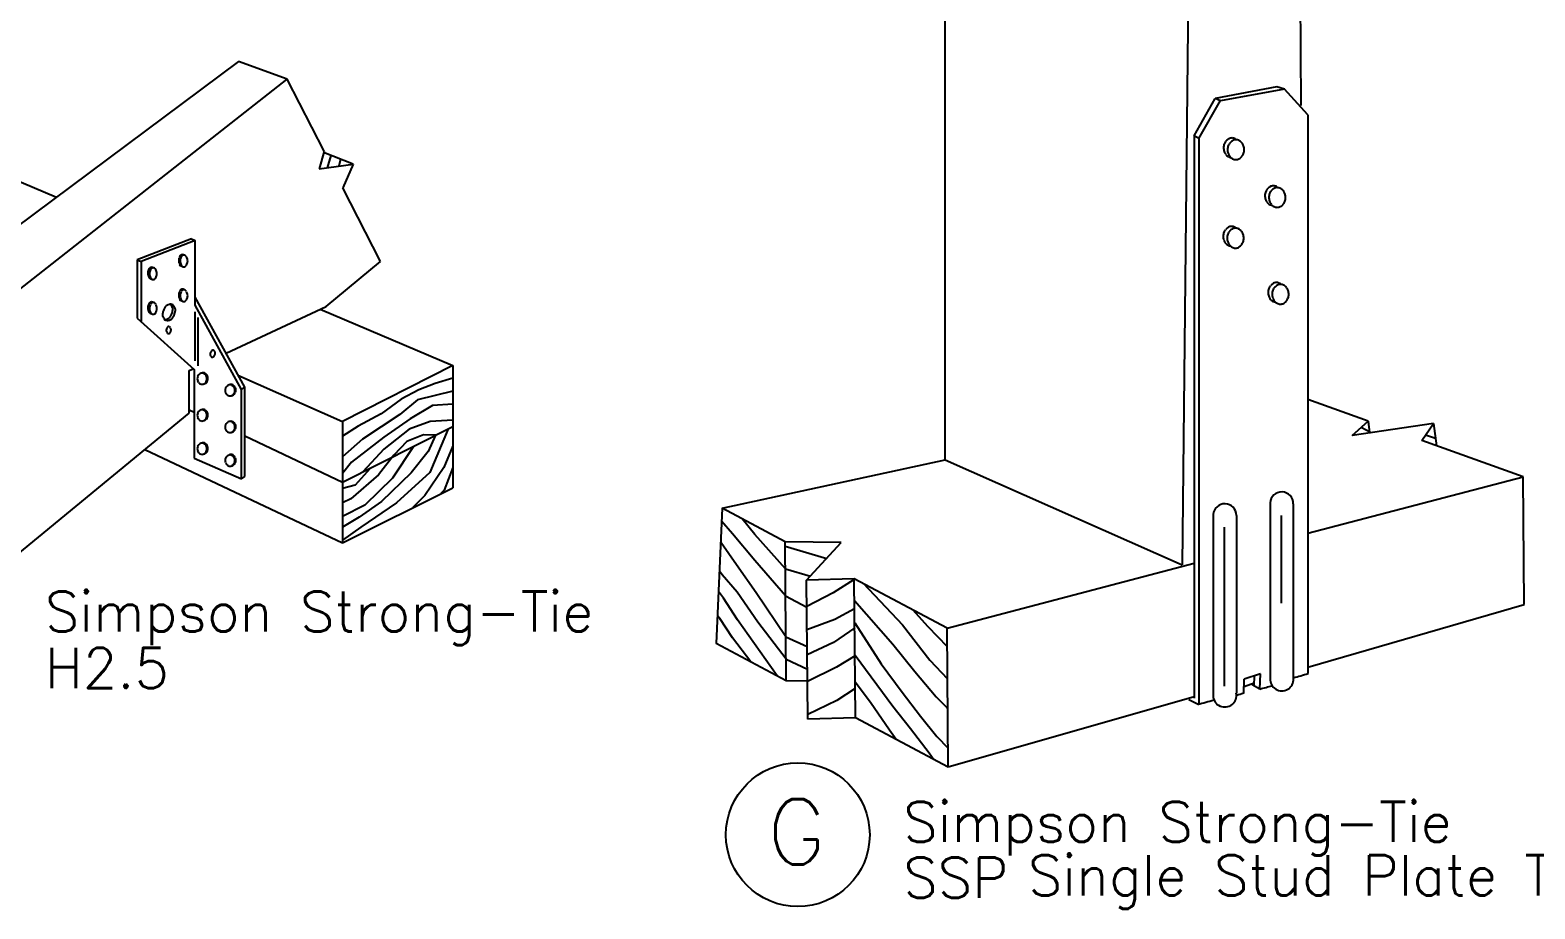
# Model space of a CAD drawing. Header units: inches. Extents: x 683 to 9753, y -6805 to 20230.
# Drawn here: x 8718.6 to 8905.6, y -3379.1 to -3269.9 of the extents above; entities that cross this region are included whole.
import ezdxf

# ---------------------------------------------------------------- set-up
doc = ezdxf.new("R2010")
doc.units = ezdxf.units.IN
doc.header["$LTSCALE"] = 48
doc.header["$MEASUREMENT"] = 0
for name, color, linetype in [('Dim', 1, 'Continuous'), ('DPIS-BL', 9, 'Continuous'), ('DPIS-TEXT', 7, 'Continuous')]:
    doc.layers.add(name, color=color, linetype=linetype)
doc.styles.add('SIMPLEX', font='simplex.shx', dxfattribs={"oblique": 15, "height": 4})
doc.styles.get("Standard").update_dxf_attribs({"font": 'simplex.shx', "oblique": 15})

# ---------------------------------------------------------------- blocks, each defined once
blk = doc.blocks.new('A$C1BDB07E1')
at = {"color": 6}
blk.add_circle((22.48, -162.56), 8.93, dxfattribs=at)
at = {"layer": 'Dim', "color": 6}
for p, q in [((40.78, -115.98), (40.78, -46.88)), ((84.87, -52.21), (84.98, -71.95)), ((71.01, -54.26), (70.24, -129.02)), ((-47.03, -66.47), (-83.71, -93.85)), ((-40.99, -68.68), (-47.03, -66.47)), ((-76.56, -96.65), (-40.99, -68.68)), ((-36.39, -77.62), (-40.99, -68.68)), ((-36.39, -77.62), (-37, -79.83)), ((-32.76, -79.25), (-36.44, -77.81)), ((-37, -79.83), (-32.76, -79.25)), ((-32.76, -79.25), (-34.05, -82.17)), ((-75.39, -80.88), (-69.62, -83.34)), ((-29.36, -91.32), (-34.05, -82.17)), ((-36.12, -96.92), (-29.36, -91.32)), ((-48.56, -102.74), (-36.12, -96.92)), ((-36.85, -97.26), (-20.4, -104.27)), ((-53.14, -104.88), (-52.65, -104.66)), ((-20.4, -104.27), (-34.08, -111.23)), ((-20.4, -104.27), (-20.4, -119.44)), ((-53.14, -110.16), (-53.14, -104.88)), ((-47.08, -105.46), (-34.08, -111.23)), ((-76.56, -129.42), (-53.14, -110.16)), ((-53.14, -109.77), (-52.53, -110.06)), ((93.34, -111.18), (85.87, -108.49)), ((-34.08, -111.23), (-34.08, -126.28)), ((-34.08, -118.76), (-20.4, -111.84)), ((91.35, -112.97), (93.34, -111.18)), ((101.48, -111.45), (91.35, -112.97)), ((93.34, -111.18), (93.52, -112.64)), ((100, -113.59), (101.48, -111.45)), ((101.48, -111.45), (101.83, -114.22)), ((-46.25, -113.01), (-34.08, -118.76)), ((112.6, -118.11), (100, -113.59)), ((-58.64, -114.69), (-34.08, -126.28)), ((13.08, -122), (40.78, -115.98)), ((40.78, -115.98), (70.24, -129.02)), ((-34.08, -126.28), (-20.4, -119.44)), ((85.87, -125.11), (112.6, -118.11)), ((112.75, -133.96), (112.6, -118.11)), ((13.08, -122), (12.35, -138.8)), ((20.9, -126.16), (13.08, -122)), ((27.85, -126.27), (20.9, -126.16)), ((21.04, -143.44), (20.9, -126.16)), ((23.56, -130.95), (27.85, -126.27)), ((41.03, -136.88), (71.73, -128.83)), ((29.5, -130.75), (23.56, -130.95)), ((29.66, -148.02), (29.5, -130.75)), ((41.03, -136.88), (29.5, -130.75)), ((23.73, -148.22), (23.56, -130.95)), ((85.87, -141.73), (112.75, -133.96)), ((41.18, -154.15), (41.03, -136.88)), ((21.04, -143.44), (12.35, -138.8)), ((23.67, -143.47), (21.04, -143.44)), ((71.73, -145.44), (41.18, -154.15)), ((29.66, -148.02), (23.73, -148.22)), ((41.18, -154.15), (29.66, -148.02))]:
    blk.add_line(p, q, dxfattribs=at)
at = {"layer": 'Dim', "color": 1}
for p, q in [((82, -69.64), (74.33, -71.08)), ((82.95, -69.93), (75.01, -71.36)), ((82.95, -69.93), (82, -69.64)), ((85.87, -73.11), (82.95, -69.93)), ((71.73, -75.72), (74.33, -71.08)), ((72.32, -76.07), (75.02, -71.35)), ((75.01, -71.36), (74.32, -71.09)), ((85.87, -73.11), (85.87, -142.54)), ((71.73, -75.72), (71.73, -145.58)), ((72.32, -76.07), (71.73, -75.72)), ((72.32, -76.07), (72.32, -146.43)), ((-52.87, -88.52), (-59.59, -91.13)), ((-52.41, -88.74), (-59.13, -91.35)), ((-52.87, -88.52), (-52.41, -88.74)), ((-52.41, -96.75), (-52.41, -88.74)), ((-59.59, -91.13), (-59.59, -98.38)), ((-59.59, -91.13), (-59.13, -91.35)), ((-59.13, -91.35), (-59.13, -98.79)), ((-46.25, -106.95), (-52.41, -95.78)), ((-46.64, -107.24), (-52.41, -96.75)), ((-59.59, -98.38), (-52.53, -104.76)), ((-52.41, -103.69), (-52.41, -97.6)), ((-52.02, -104.3), (-52.02, -98.28)), ((-52.53, -104.76), (-52.53, -115.76)), ((-46.64, -107.24), (-46.25, -106.95)), ((-46.64, -118.34), (-46.64, -107.24)), ((-46.25, -118.03), (-46.25, -106.95)), ((-52.53, -115.76), (-46.64, -118.34)), ((-46.64, -118.34), (-46.25, -118.03)), ((81.16, -121.32), (81.16, -143.36)), ((84.04, -121.43), (84.04, -142.98)), ((74.09, -122.77), (74.09, -145.34)), ((76.97, -122.88), (76.97, -144.97)), ((82.53, -122.89), (82.53, -133.77)), ((75.46, -124.34), (75.46, -144.1)), ((77.89, -144.96), (77.96, -143.25)), ((79.2, -143.74), (77.93, -144.18)), ((79.99, -142.55), (77.96, -143.25)), ((79.9, -144.47), (78.93, -143.92)), ((79.19, -144.07), (79.24, -142.81)), ((79.9, -144.47), (79.99, -142.55)), ((72.32, -146.43), (71.06, -145.78))]:
    blk.add_line(p, q, dxfattribs=at)
at = {"layer": 'Dim', "color": 2}
for p, q in [((-35.56, -78.15), (-36, -79.69)), ((-34.35, -78.64), (-34.57, -79.49)), ((-22.59, -106.49), (-24.63, -107.29)), ((-20.4, -105.83), (-22.59, -106.49)), ((-24.63, -107.29), (-26.82, -108.46)), ((-20.4, -107.44), (-24.78, -108.51)), ((-29.28, -110.26), (-32.16, -111.79)), ((-26.82, -108.46), (-29.28, -110.26)), ((-24.78, -108.51), (-26.97, -110.33)), ((-22.93, -109.24), (-25.68, -110.87)), ((-20.4, -109.07), (-22.93, -109.24)), ((-32.16, -111.79), (-34.08, -113.03)), ((-26.97, -110.33), (-31.62, -113.42)), ((-25.8, -112.18), (-28.97, -114.67)), ((-25.68, -110.87), (-28.94, -113.16)), ((-23.2, -111.21), (-25.8, -112.18)), ((-20.96, -112.13), (-23.25, -117.54)), ((-20.4, -111.04), (-23.2, -111.21)), ((93.72, -112.62), (92.46, -111.96)), ((-31.62, -113.42), (-34.08, -115.59)), ((-28.94, -113.16), (-32.96, -116.25)), ((-26.09, -113.69), (-27.73, -115.4)), ((-24.05, -112.86), (-26.09, -113.69)), ((-22.52, -112.91), (-24.05, -112.86)), ((-22.52, -112.91), (-23.44, -114.93)), ((101.7, -113.31), (100.46, -112.93)), ((-28.97, -114.67), (-31.57, -117.49)), ((-27.73, -115.4), (-29.62, -117.83)), ((-27.73, -115.4), (-27.9, -115.64)), ((-25.29, -114.32), (-27.87, -118.27)), ((-23.44, -114.93), (-25.56, -117.59)), ((-20.4, -114.23), (-21.52, -116.95)), ((-32.96, -116.25), (-34.08, -117.68)), ((-30.67, -117.05), (-32.54, -119.12)), ((-25.56, -117.59), (-29.23, -121.14)), ((-23.25, -117.54), (-27.38, -121.31)), ((-21.52, -116.95), (-23.88, -120.41)), ((-20.4, -116.93), (-21.47, -119.73)), ((-32.54, -119.12), (-34.08, -119.56)), ((-29.62, -117.83), (-33.06, -120.82)), ((-27.87, -118.27), (-31.3, -121.6)), ((-33.06, -120.82), (-34.08, -121.31)), ((-29.23, -121.14), (-32.01, -123.11)), ((-27.38, -121.31), (-31.81, -124.35)), ((-23.88, -120.41), (-25.34, -121.9)), ((-21.47, -119.73), (-21.88, -120.17)), ((-31.3, -121.6), (-34.08, -123.04)), ((-32.01, -123.11), (-34.08, -124.33)), ((17.12, -125.25), (15.55, -123.32)), ((-31.81, -124.35), (-34.08, -125.96)), ((14.38, -125.18), (13.01, -123.61)), ((17.15, -128.5), (14.38, -125.18)), ((20.93, -129.54), (17.12, -125.25)), ((12.97, -126.31), (12.9, -126.22)), ((14.87, -129.03), (12.97, -126.31)), ((20.9, -126.71), (26.08, -128.23)), ((20.95, -132.87), (17.15, -128.5)), ((13.08, -130.25), (12.74, -129.83)), ((14.93, -132.43), (13.08, -130.25)), ((17.32, -132.5), (14.87, -129.03)), ((20.93, -129.54), (24.04, -130.44)), ((29.5, -130.86), (26.88, -132.5)), ((13.26, -133.16), (12.63, -132.34)), ((17.52, -136.13), (14.93, -132.43)), ((21.01, -137.98), (17.32, -132.5)), ((26.88, -132.5), (23.6, -134.22)), ((30.59, -131.31), (35.47, -136.5)), ((15, -135.86), (13.26, -133.16)), ((20.95, -132.87), (23.6, -134.29)), ((29.53, -134.49), (27.09, -135.8)), ((29.53, -133.47), (34.3, -138.89)), ((36.71, -134.58), (38.62, -136.68)), ((12.77, -135.68), (12.5, -135.37)), ((14.38, -138.09), (12.77, -135.68)), ((19.91, -142.83), (15, -135.86)), ((21.02, -140.75), (17.52, -136.13)), ((27.09, -135.8), (23.62, -137.1)), ((29.55, -136.24), (32.84, -141.34)), ((16.64, -141.08), (14.38, -138.09)), ((21.01, -137.98), (23.63, -139.18)), ((29.55, -136.86), (26.9, -138.67)), ((35.47, -136.5), (38.9, -140.88)), ((38.62, -136.68), (41.05, -139.18)), ((26.9, -138.67), (23.65, -140.19)), ((34.3, -138.89), (37, -142.3)), ((21.02, -140.75), (23.67, -141.98)), ((27.3, -141.74), (23.67, -143.51)), ((29.59, -140.33), (27.3, -141.74)), ((29.59, -140.26), (34.28, -146.59)), ((32.84, -141.34), (35.45, -144.84)), ((38.9, -140.88), (41.09, -143.18)), ((29.62, -143.55), (31.52, -146.08)), ((37, -142.3), (39.68, -145.43)), ((29.62, -144.39), (27.32, -145.88)), ((35.45, -144.84), (37.71, -147.82)), ((39.68, -145.43), (40.8, -146.56)), ((27.32, -145.88), (23.71, -147.62)), ((31.52, -146.08), (33.88, -149.52)), ((34.28, -146.59), (36.47, -149.37)), ((40.8, -146.56), (41.12, -146.92)), ((33.88, -149.52), (34.68, -150.68)), ((36.47, -149.37), (38.81, -152.38)), ((37.71, -147.82), (39.74, -150.36)), ((39.74, -150.36), (41.16, -151.82)), ((38.81, -152.38), (39.39, -153.2))]:
    blk.add_line(p, q, dxfattribs=at)
at = {"layer": 'Dim', "color": 1}
for centre, radius, start, end in [((76.62, -77.14), 1.22, 138.933, 159.895), ((76.51, -77.05), 1.06, 115.274, 138.933), ((77.11, -77.38), 1.22, 138.933, 159.895), ((76.42, -76.88), 0.895, 89.279, 115.274), ((77, -77.27), 1.06, 115.274, 138.933), ((76.42, -76.88), 0.895, 63.284, 89.279), ((76.91, -77.1), 0.895, 89.279, 115.274), ((76.35, -77.05), 1.06, 50.329, 63.284), ((76.91, -77.1), 0.895, 63.284, 89.279), ((76.84, -77.27), 1.06, 39.625, 63.284), ((76.71, -77.36), 1.22, 18.664, 39.625), ((76.82, -77.21), 1.44, 159.895, 179.279), ((76.82, -77.21), 1.44, 179.279, 198.664), ((76.62, -77.28), 1.22, 198.664, 219.625), ((76.49, -77.39), 1.06, 219.625, 243.284), ((77.31, -77.43), 1.44, 159.895, 179.279), ((77.31, -77.43), 1.44, 179.279, 198.664), ((77.11, -77.5), 1.22, 198.664, 219.625), ((76.42, -77.54), 0.895, 243.284, 263.02), ((76.98, -77.61), 1.06, 219.625, 243.284), ((76.84, -77.61), 1.06, 295.274, 318.933), ((76.71, -77.5), 1.22, 318.933, 339.895), ((76.51, -77.43), 1.44, 339.895, 359.279), ((76.51, -77.43), 1.44, 359.279, 18.664), ((76.91, -77.78), 0.895, 243.284, 269.279), ((76.91, -77.78), 0.895, 269.279, 295.274), ((81.65, -82.99), 1.06, 115.274, 138.933), ((81.55, -82.83), 0.895, 89.279, 115.274), ((82.14, -83.21), 1.06, 115.274, 138.933), ((81.55, -82.83), 0.895, 63.284, 89.279), ((82.05, -83.05), 0.895, 89.279, 115.274), ((81.48, -82.98), 1.06, 50.329, 63.284), ((82.05, -83.05), 0.895, 63.284, 89.279), ((81.97, -83.2), 1.06, 39.625, 63.284), ((81.96, -83.16), 1.44, 159.895, 179.279), ((81.96, -83.16), 1.44, 179.279, 198.664), ((81.76, -83.23), 1.22, 198.664, 219.625), ((81.76, -83.09), 1.22, 138.933, 159.895), ((81.63, -83.34), 1.06, 219.625, 243.284), ((82.45, -83.38), 1.44, 159.895, 179.279), ((82.45, -83.38), 1.44, 179.279, 198.664), ((82.25, -83.45), 1.22, 198.664, 219.625), ((82.25, -83.31), 1.22, 138.933, 159.895), ((81.85, -83.45), 1.22, 318.933, 339.895), ((81.85, -83.31), 1.22, 18.664, 39.625), ((81.65, -83.38), 1.44, 339.895, 359.279), ((81.65, -83.38), 1.44, 359.279, 18.664), ((81.55, -83.49), 0.895, 243.284, 263.02), ((82.12, -83.56), 1.06, 219.625, 243.284), ((82.05, -83.71), 0.895, 243.284, 269.279), ((82.05, -83.71), 0.895, 269.279, 295.274), ((81.97, -83.56), 1.06, 295.274, 318.933), ((76.77, -88.2), 1.44, 159.895, 179.279), ((76.56, -88.15), 1.22, 138.933, 159.895), ((76.45, -88.04), 1.06, 115.274, 138.933), ((77.06, -88.37), 1.22, 138.933, 159.895), ((76.36, -87.87), 0.895, 89.279, 115.274), ((76.93, -88.26), 1.06, 115.274, 138.933), ((76.36, -87.87), 0.895, 63.284, 89.279), ((76.86, -88.09), 0.895, 89.279, 115.274), ((76.29, -88.04), 1.06, 50.329, 63.284), ((76.86, -88.09), 0.895, 63.284, 89.279), ((76.78, -88.26), 1.06, 39.625, 63.284), ((76.66, -88.35), 1.22, 18.664, 39.625), ((76.77, -88.2), 1.44, 179.279, 198.664), ((76.56, -88.28), 1.22, 198.664, 219.625), ((76.44, -88.38), 1.06, 219.625, 243.284), ((77.26, -88.44), 1.44, 159.895, 179.279), ((77.26, -88.44), 1.44, 179.279, 198.664), ((77.06, -88.49), 1.22, 198.664, 219.625), ((76.36, -88.55), 0.895, 243.284, 263.02), ((76.93, -88.6), 1.06, 219.625, 243.284), ((76.86, -88.77), 0.895, 243.284, 269.279), ((76.86, -88.77), 0.895, 269.279, 295.274), ((76.78, -88.6), 1.06, 295.274, 318.933), ((76.66, -88.49), 1.22, 318.933, 339.895), ((76.45, -88.42), 1.44, 339.895, 359.279), ((76.45, -88.42), 1.44, 359.279, 18.664), ((-53.33, -91.2), 1.12, 164.964, 179.968), ((-53.33, -91.2), 1.12, 179.968, 194.972), ((-53.65, -91.1), 0.779, 147.063, 164.964), ((-53.65, -91.27), 0.779, 194.972, 212.873), ((-53.87, -90.98), 0.56, 122.593, 147.063), ((-53.16, -91.27), 1.12, 164.964, 179.968), ((-53.16, -91.27), 1.12, 179.968, 194.972), ((-53.48, -91.17), 0.779, 147.063, 164.964), ((-53.48, -91.35), 0.779, 194.972, 212.873), ((-53.99, -90.79), 0.316, 89.968, 122.593), ((-53.67, -91.05), 0.56, 122.593, 147.063), ((-53.99, -90.79), 0.316, 57.343, 89.968), ((-53.82, -90.86), 0.316, 89.968, 122.593), ((-53.82, -90.86), 0.316, 57.343, 89.968), ((-54.11, -90.98), 0.56, 52.921, 57.343), ((-53.94, -91.05), 0.56, 32.873, 57.343), ((-54.14, -91.17), 0.779, 14.972, 32.873), ((-54.14, -91.35), 0.779, 327.063, 344.964), ((-54.45, -91.27), 1.12, 359.968, 14.972), ((-54.45, -91.27), 1.12, 344.964, 359.968), ((-57.16, -92.78), 1.12, 164.964, 179.968), ((-57.16, -92.78), 1.12, 179.968, 194.972), ((-57.47, -92.68), 0.779, 147.063, 164.964), ((-57.47, -92.85), 0.779, 194.972, 212.873), ((-57.67, -92.56), 0.56, 122.593, 147.063), ((-57.67, -93), 0.56, 212.873, 237.343), ((-56.96, -92.85), 1.12, 164.964, 179.968), ((-56.96, -92.85), 1.12, 179.968, 194.972), ((-57.3, -92.76), 0.779, 147.063, 164.964), ((-57.3, -92.93), 0.779, 194.972, 212.873), ((-57.81, -92.37), 0.316, 89.968, 122.593), ((-57.81, -93.2), 0.316, 237.343, 266.081), ((-57.5, -92.64), 0.56, 122.593, 147.063), ((-57.5, -93.07), 0.56, 212.873, 237.343), ((-57.81, -92.37), 0.316, 57.343, 89.968), ((-57.62, -92.44), 0.316, 89.968, 122.593), ((-57.93, -92.56), 0.56, 52.921, 57.343), ((-57.62, -92.44), 0.316, 57.343, 89.968), ((-57.74, -92.64), 0.56, 32.873, 57.343), ((-57.74, -93.07), 0.56, 302.593, 327.063), ((-57.96, -92.93), 0.779, 327.063, 344.964), ((-57.96, -92.76), 0.779, 14.972, 32.873), ((-58.28, -92.85), 1.12, 359.968, 14.972), ((-58.28, -92.85), 1.12, 344.964, 359.968), ((-53.87, -91.42), 0.56, 212.873, 237.343), ((-53.99, -91.61), 0.316, 237.343, 266.081), ((-53.67, -91.49), 0.56, 212.873, 237.343), ((-53.82, -91.69), 0.316, 237.343, 269.968), ((-53.82, -91.69), 0.316, 269.968, 302.593), ((-53.94, -91.49), 0.56, 302.593, 327.063), ((-57.62, -93.27), 0.316, 237.343, 269.968), ((-57.62, -93.27), 0.316, 269.968, 302.593), ((-53.33, -95.51), 1.12, 164.964, 179.968), ((-53.65, -95.43), 0.779, 147.063, 164.964), ((-53.87, -95.29), 0.56, 122.593, 147.063), ((-53.16, -95.58), 1.12, 164.964, 179.968), ((-53.48, -95.51), 0.779, 147.063, 164.964), ((-53.99, -95.09), 0.316, 89.968, 122.593), ((-53.67, -95.36), 0.56, 122.593, 147.063), ((-53.99, -95.09), 0.316, 57.343, 89.968), ((-53.82, -95.17), 0.316, 89.968, 122.593), ((-53.82, -95.17), 0.316, 57.343, 89.968), ((-54.11, -95.29), 0.56, 52.921, 57.343), ((-53.94, -95.36), 0.56, 32.873, 57.343), ((-54.14, -95.51), 0.779, 14.972, 32.873), ((-54.45, -95.58), 1.12, 359.968, 14.972), ((82.35, -95.18), 1.44, 159.895, 179.279), ((82.35, -95.18), 1.44, 179.279, 198.664), ((82.15, -95.11), 1.22, 138.933, 159.895), ((82.04, -95.02), 1.06, 115.274, 138.933), ((82.85, -95.4), 1.44, 159.895, 179.279), ((82.65, -95.33), 1.22, 138.933, 159.895), ((81.95, -94.85), 0.895, 89.279, 115.274), ((82.54, -95.24), 1.06, 115.274, 138.933), ((81.95, -94.85), 0.895, 63.284, 89.279), ((82.44, -95.07), 0.895, 89.279, 115.274), ((81.88, -95), 1.06, 50.329, 63.284), ((82.44, -95.07), 0.895, 63.284, 89.279), ((82.37, -95.22), 1.06, 39.625, 63.284), ((82.24, -95.33), 1.22, 18.664, 39.625), ((82.04, -95.4), 1.44, 359.279, 18.664), ((-57.16, -97.09), 1.12, 164.964, 179.968), ((-57.16, -97.09), 1.12, 179.968, 194.972), ((-57.47, -97.02), 0.779, 147.063, 164.964), ((-57.67, -96.87), 0.56, 122.593, 147.063), ((-56.96, -97.16), 1.12, 164.964, 179.968), ((-56.96, -97.16), 1.12, 179.968, 194.972), ((-57.3, -97.09), 0.779, 147.063, 164.964), ((-57.81, -96.68), 0.316, 89.968, 122.593), ((-57.5, -96.94), 0.56, 122.593, 147.063), ((-57.81, -96.68), 0.316, 57.343, 89.968), ((-57.62, -96.75), 0.316, 89.968, 122.593), ((-57.93, -96.87), 0.56, 52.921, 57.343), ((-57.62, -96.75), 0.316, 57.343, 89.968), ((-57.74, -96.94), 0.56, 32.873, 57.343), ((-57.96, -97.09), 0.779, 14.972, 32.873), ((-58.28, -97.16), 1.12, 359.968, 14.972), ((-58.28, -97.16), 1.12, 344.964, 359.968), ((-55.01, -97.92), 1.44, 142.583, 159.205), ((-55.31, -97.7), 1.1, 123.424, 142.583), ((-55.45, -97.48), 0.828, 99.092, 123.424), ((-55.5, -97.19), 0.56, 69.205, 99.092), ((-55.82, -97.09), 0.56, 39.319, 51.988), ((-56.04, -97.26), 0.828, 14.987, 39.319), ((-55.5, -97.19), 0.56, 39.319, 69.205), ((-56.28, -97.33), 1.1, 355.828, 14.987), ((-55.69, -97.38), 0.828, 14.987, 39.319), ((-55.96, -97.43), 1.1, 355.828, 14.987), ((-53.33, -95.51), 1.12, 179.968, 194.972), ((-53.65, -95.61), 0.779, 194.972, 212.873), ((-53.87, -95.73), 0.56, 212.873, 237.343), ((-53.16, -95.58), 1.12, 179.968, 194.972), ((-53.48, -95.68), 0.779, 194.972, 212.873), ((-53.99, -95.92), 0.316, 237.343, 266.081), ((-53.67, -95.8), 0.56, 212.873, 237.343), ((-53.82, -95.99), 0.316, 237.343, 269.968), ((-53.82, -95.99), 0.316, 269.968, 302.593), ((-53.94, -95.8), 0.56, 302.593, 327.063), ((-54.14, -95.68), 0.779, 327.063, 344.964), ((-54.45, -95.58), 1.12, 344.964, 359.968), ((82.15, -95.26), 1.22, 198.664, 219.625), ((82.02, -95.37), 1.06, 219.625, 243.284), ((82.85, -95.4), 1.44, 179.279, 198.664), ((82.65, -95.48), 1.22, 198.664, 219.625), ((81.95, -95.51), 0.895, 243.284, 263.02), ((82.52, -95.59), 1.06, 219.625, 243.284), ((82.44, -95.73), 0.895, 243.284, 269.279), ((82.44, -95.73), 0.895, 269.279, 295.274), ((82.37, -95.59), 1.06, 295.274, 318.933), ((82.24, -95.48), 1.22, 318.933, 339.895), ((82.04, -95.4), 1.44, 339.895, 359.279), ((-57.47, -97.19), 0.779, 194.972, 212.873), ((-57.67, -97.31), 0.56, 212.873, 237.343), ((-57.3, -97.26), 0.779, 194.972, 212.873), ((-57.81, -97.5), 0.316, 237.343, 266.081), ((-57.5, -97.38), 0.56, 212.873, 237.343), ((-57.62, -97.58), 0.316, 237.343, 269.968), ((-57.62, -97.58), 0.316, 269.968, 302.593), ((-57.74, -97.38), 0.56, 302.593, 327.063), ((-57.96, -97.26), 0.779, 327.063, 344.964), ((-55.38, -97.87), 1.1, 175.828, 194.987), ((-55.01, -97.92), 1.44, 159.205, 175.828), ((-55.62, -97.94), 0.828, 194.987, 219.319), ((-55.84, -98.11), 0.56, 219.319, 249.205), ((-56.18, -98.02), 0.56, 268.459, 279.092), ((-56.21, -97.72), 0.828, 279.092, 303.424), ((-55.84, -98.11), 0.56, 249.205, 279.092), ((-55.89, -97.84), 0.828, 279.092, 303.424), ((-56.35, -97.5), 1.1, 303.424, 322.583), ((-56.64, -97.31), 1.44, 322.583, 339.205), ((-56.04, -97.63), 1.1, 303.424, 322.583), ((-56.64, -97.31), 1.44, 339.205, 355.828), ((-56.33, -97.41), 1.44, 322.583, 339.205), ((-56.33, -97.41), 1.44, 339.205, 355.828), ((-55.31, -99.89), 0.682, 161.605, 176.635), ((-55.31, -99.89), 0.682, 176.635, 191.666), ((-55.5, -99.94), 0.463, 191.666, 209.589), ((-55.5, -99.82), 0.463, 143.682, 161.605), ((-55.62, -99.99), 0.341, 209.589, 234.058), ((-55.62, -99.74), 0.341, 119.213, 143.682), ((-55.72, -100.11), 0.195, 234.058, 266.635), ((-55.69, -99.62), 0.195, 86.635, 119.213), ((-55.72, -100.11), 0.195, 266.635, 299.213), ((-55.69, -99.62), 0.195, 54.058, 86.635), ((-55.79, -99.99), 0.341, 299.213, 323.682), ((-55.77, -99.72), 0.341, 29.589, 54.058), ((-55.89, -99.91), 0.463, 323.682, 341.605), ((-55.89, -99.79), 0.463, 11.666, 29.589), ((-56.08, -99.84), 0.682, 341.605, 356.635), ((-56.08, -99.84), 0.682, 356.635, 11.666), ((-49.93, -102.86), 0.609, 167.31, 183.6), ((-49.93, -102.86), 0.609, 151.021, 167.31), ((-50.07, -102.79), 0.463, 132.108, 151.021), ((-50.14, -102.69), 0.341, 107.729, 132.108), ((-50.17, -102.57), 0.219, 77.31, 107.729), ((-50.17, -102.57), 0.219, 46.892, 77.31), ((-50.27, -102.66), 0.341, 22.513, 46.892), ((-50.36, -102.71), 0.463, 3.6, 22.513), ((-50.53, -102.71), 0.609, 347.31, 3.6), ((-50.07, -102.86), 0.463, 183.6, 202.513), ((-50.19, -102.91), 0.341, 202.513, 226.892), ((-50.27, -103.01), 0.219, 226.892, 257.31), ((-50.27, -103.01), 0.219, 257.31, 287.729), ((-50.32, -102.88), 0.341, 287.729, 312.108), ((-50.39, -102.79), 0.463, 312.108, 331.021), ((-50.53, -102.71), 0.609, 331.021, 347.31), ((-51.31, -105.9), 0.828, 160.501, 179.968), ((-51.31, -105.9), 0.828, 179.968, 199.435), ((-51.43, -105.85), 0.706, 139.493, 160.501), ((-51.43, -105.93), 0.706, 199.435, 220.444), ((-51.51, -105.8), 0.609, 115.86, 139.493), ((-51.51, -106), 0.609, 220.444, 244.076), ((-51.56, -105.71), 0.511, 89.968, 115.86), ((-51.56, -106.07), 0.511, 244.076, 269.968), ((-51.41, -105.68), 0.511, 89.968, 111.745), ((-51.56, -105.71), 0.511, 64.076, 89.968), ((-51.56, -106.07), 0.511, 269.968, 295.86), ((-51.41, -105.68), 0.511, 64.076, 89.968), ((-51.41, -106.05), 0.511, 277.116, 295.86), ((-51.58, -106), 0.609, 295.86, 319.493), ((-51.58, -105.8), 0.609, 40.444, 64.076), ((-51.46, -105.76), 0.609, 40.444, 64.076), ((-51.46, -105.95), 0.609, 295.86, 319.493), ((-51.65, -105.85), 0.706, 19.435, 40.444), ((-51.65, -105.93), 0.706, 319.493, 340.501), ((-51.53, -105.83), 0.706, 19.435, 40.444), ((-51.78, -105.9), 0.828, 359.968, 19.435), ((-51.78, -105.9), 0.828, 340.501, 359.968), ((-51.53, -105.9), 0.706, 319.493, 340.501), ((-51.65, -105.85), 0.828, 359.968, 19.435), ((-51.65, -105.85), 0.828, 340.501, 359.968), ((-47.86, -107.36), 0.828, 160.501, 179.968), ((-47.86, -107.36), 0.828, 179.968, 199.435), ((-47.95, -107.31), 0.706, 139.493, 160.501), ((-47.95, -107.39), 0.706, 199.435, 220.444), ((-48.03, -107.27), 0.609, 115.86, 139.493), ((-48.03, -107.46), 0.609, 220.444, 244.076), ((-48.08, -107.17), 0.511, 89.968, 115.86), ((-48.08, -107.53), 0.511, 244.076, 269.968), ((-47.95, -107.12), 0.511, 89.968, 111.745), ((-48.08, -107.17), 0.511, 64.076, 89.968), ((-48.08, -107.53), 0.511, 269.968, 295.86), ((-47.95, -107.12), 0.511, 64.076, 89.968), ((-47.95, -107.51), 0.511, 277.116, 295.86), ((-48.12, -107.27), 0.609, 40.444, 64.076), ((-48.12, -107.46), 0.609, 295.86, 319.493), ((-48, -107.22), 0.609, 40.444, 64.076), ((-48, -107.41), 0.609, 295.86, 319.493), ((-48.2, -107.31), 0.706, 19.435, 40.444), ((-48.2, -107.39), 0.706, 319.493, 340.501), ((-48.08, -107.29), 0.706, 19.435, 40.444), ((-48.08, -107.36), 0.706, 319.493, 340.501), ((-48.29, -107.36), 0.828, 359.968, 19.435), ((-48.29, -107.36), 0.828, 340.501, 359.968), ((-48.17, -107.31), 0.828, 359.968, 19.435), ((-48.17, -107.31), 0.828, 340.501, 359.968), ((-51.31, -110.45), 0.828, 160.501, 179.968), ((-51.43, -110.41), 0.706, 139.493, 160.501), ((-51.51, -110.36), 0.609, 115.86, 139.493), ((-51.56, -110.26), 0.511, 89.968, 115.86), ((-51.41, -110.24), 0.511, 89.968, 111.745), ((-51.56, -110.26), 0.511, 64.076, 89.968), ((-51.41, -110.24), 0.511, 64.076, 89.968), ((-51.58, -110.36), 0.609, 40.444, 64.076), ((-51.46, -110.31), 0.609, 40.444, 64.076), ((-51.65, -110.41), 0.706, 19.435, 40.444), ((-51.53, -110.38), 0.706, 19.435, 40.444), ((-51.78, -110.45), 0.828, 359.968, 19.435), ((-51.65, -110.41), 0.828, 359.968, 19.435), ((-51.31, -110.45), 0.828, 179.968, 199.435), ((-51.43, -110.48), 0.706, 199.435, 220.444), ((-51.51, -110.55), 0.609, 220.444, 244.076), ((-51.56, -110.65), 0.511, 244.076, 269.968), ((-51.56, -110.65), 0.511, 269.968, 295.86), ((-51.41, -110.6), 0.511, 277.116, 295.86), ((-51.58, -110.55), 0.609, 295.86, 319.493), ((-51.46, -110.5), 0.609, 295.86, 319.493), ((-51.65, -110.48), 0.706, 319.493, 340.501), ((-51.78, -110.45), 0.828, 340.501, 359.968), ((-51.53, -110.45), 0.706, 319.493, 340.501), ((-51.65, -110.41), 0.828, 340.501, 359.968), ((-47.86, -111.92), 0.828, 160.501, 179.968), ((-47.86, -111.92), 0.828, 179.968, 199.435), ((-47.95, -111.87), 0.706, 139.493, 160.501), ((-47.95, -111.94), 0.706, 199.435, 220.444), ((-48.03, -111.82), 0.609, 115.86, 139.493), ((-48.08, -111.72), 0.511, 89.968, 115.86), ((-47.95, -111.7), 0.511, 89.968, 111.745), ((-48.08, -111.72), 0.511, 64.076, 89.968), ((-47.95, -111.7), 0.511, 64.076, 89.968), ((-48.12, -111.82), 0.609, 40.444, 64.076), ((-48, -111.77), 0.609, 40.444, 64.076), ((-48.2, -111.87), 0.706, 19.435, 40.444), ((-48.2, -111.94), 0.706, 319.493, 340.501), ((-48.08, -111.84), 0.706, 19.435, 40.444), ((-48.08, -111.92), 0.706, 319.493, 340.501), ((-48.29, -111.92), 0.828, 359.968, 19.435), ((-48.29, -111.92), 0.828, 340.501, 359.968), ((-48.17, -111.87), 0.828, 359.968, 19.435), ((-48.17, -111.87), 0.828, 340.501, 359.968), ((-51.51, -114.5), 0.609, 115.86, 139.493), ((-51.56, -114.42), 0.511, 89.968, 115.86), ((-51.41, -114.37), 0.511, 89.968, 111.745), ((-51.56, -114.42), 0.511, 64.076, 89.968), ((-51.41, -114.37), 0.511, 64.076, 89.968), ((-51.58, -114.5), 0.609, 40.444, 64.076), ((-51.46, -114.47), 0.609, 40.444, 64.076), ((-48.03, -112.01), 0.609, 220.444, 244.076), ((-48.08, -112.09), 0.511, 244.076, 269.968), ((-48.08, -112.09), 0.511, 269.968, 295.86), ((-47.95, -112.06), 0.511, 277.116, 295.86), ((-48.12, -112.01), 0.609, 295.86, 319.493), ((-48, -111.96), 0.609, 295.86, 319.493), ((-51.31, -114.59), 0.828, 160.501, 179.968), ((-51.31, -114.59), 0.828, 179.968, 199.435), ((-51.43, -114.57), 0.706, 139.493, 160.501), ((-51.43, -114.64), 0.706, 199.435, 220.444), ((-51.51, -114.69), 0.609, 220.444, 244.076), ((-51.56, -114.79), 0.511, 244.076, 269.968), ((-51.56, -114.79), 0.511, 269.968, 295.86), ((-51.41, -114.76), 0.511, 277.116, 295.86), ((-51.58, -114.69), 0.609, 295.86, 319.493), ((-51.46, -114.67), 0.609, 295.86, 319.493), ((-51.65, -114.57), 0.706, 19.435, 40.444), ((-51.65, -114.64), 0.706, 319.493, 340.501), ((-51.53, -114.54), 0.706, 19.435, 40.444), ((-51.78, -114.59), 0.828, 359.968, 19.435), ((-51.78, -114.59), 0.828, 340.501, 359.968), ((-51.53, -114.62), 0.706, 319.493, 340.501), ((-51.65, -114.57), 0.828, 359.968, 19.435), ((-51.65, -114.57), 0.828, 340.501, 359.968), ((-47.86, -116.05), 0.828, 160.501, 179.968), ((-47.95, -116.03), 0.706, 139.493, 160.501), ((-48.03, -115.96), 0.609, 115.86, 139.493), ((-48.08, -115.88), 0.511, 89.968, 115.86), ((-47.95, -115.83), 0.511, 89.968, 111.745), ((-48.08, -115.88), 0.511, 64.076, 89.968), ((-47.95, -115.83), 0.511, 64.076, 89.968), ((-48.12, -115.96), 0.609, 40.444, 64.076), ((-48, -115.93), 0.609, 40.444, 64.076), ((-48.2, -116.03), 0.706, 19.435, 40.444), ((-48.08, -115.98), 0.706, 19.435, 40.444), ((-48.29, -116.05), 0.828, 359.968, 19.435), ((-48.17, -116.03), 0.828, 359.968, 19.435), ((-47.86, -116.05), 0.828, 179.968, 199.435), ((-47.95, -116.1), 0.706, 199.435, 220.444), ((-48.03, -116.15), 0.609, 220.444, 244.076), ((-48.08, -116.25), 0.511, 244.076, 269.968), ((-48.08, -116.25), 0.511, 269.968, 295.86), ((-47.95, -116.22), 0.511, 277.116, 295.86), ((-48.12, -116.15), 0.609, 295.86, 319.493), ((-48, -116.13), 0.609, 295.86, 319.493), ((-48.2, -116.1), 0.706, 319.493, 340.501), ((-48.08, -116.08), 0.706, 319.493, 340.501), ((-48.29, -116.05), 0.828, 340.501, 359.968), ((-48.17, -116.03), 0.828, 340.501, 359.968), ((75.53, -122.87), 1.44, 359.376, 176.165), ((82.6, -121.41), 1.44, 359.376, 176.165), ((82.62, -143.23), 1.46, 184.352, 10.228), ((21.08, 71.14), 223.28, 286.3867, 286.8692), ((28.38, 18.03), 170.12, 284.9198, 285.6199), ((75.53, -145.23), 1.46, 184.352, 10.228), ((29.09, 18.02), 170.12, 286.354, 286.671), ((21.79, 71.13), 223.28, 285.085, 285.4874)]:
    blk.add_arc(centre, radius, start, end, dxfattribs=at)
at = {"layer": 'Dim', "color": 2}
blk.add_text('G', height=8.11, dxfattribs=at).set_placement((18.66, -166.25))
at = {"layer": 'DPIS-TEXT', "style": 'SIMPLEX'}
for s, p in [('Simpson Strong-Tie', (-71.08, -137.33)), ('H2.5', (-71.08, -144.34)), ('Simpson Strong-Tie', (35.58, -163.46)), ('SSP', (35.58, -170.39)), ('Single Stud Plate Tie', (51.06, -170.11))]:
    blk.add_text(s, height=5, dxfattribs=at).set_placement(p)

msp = doc.modelspace()

# ---------------------------------------------------------------- block references
at = {"layer": 'DPIS-BL'}
msp.add_blockref('A$C1BDB07E1', (8791.53951, -3207.30468), dxfattribs=at)

doc.saveas('drawing.dxf')
